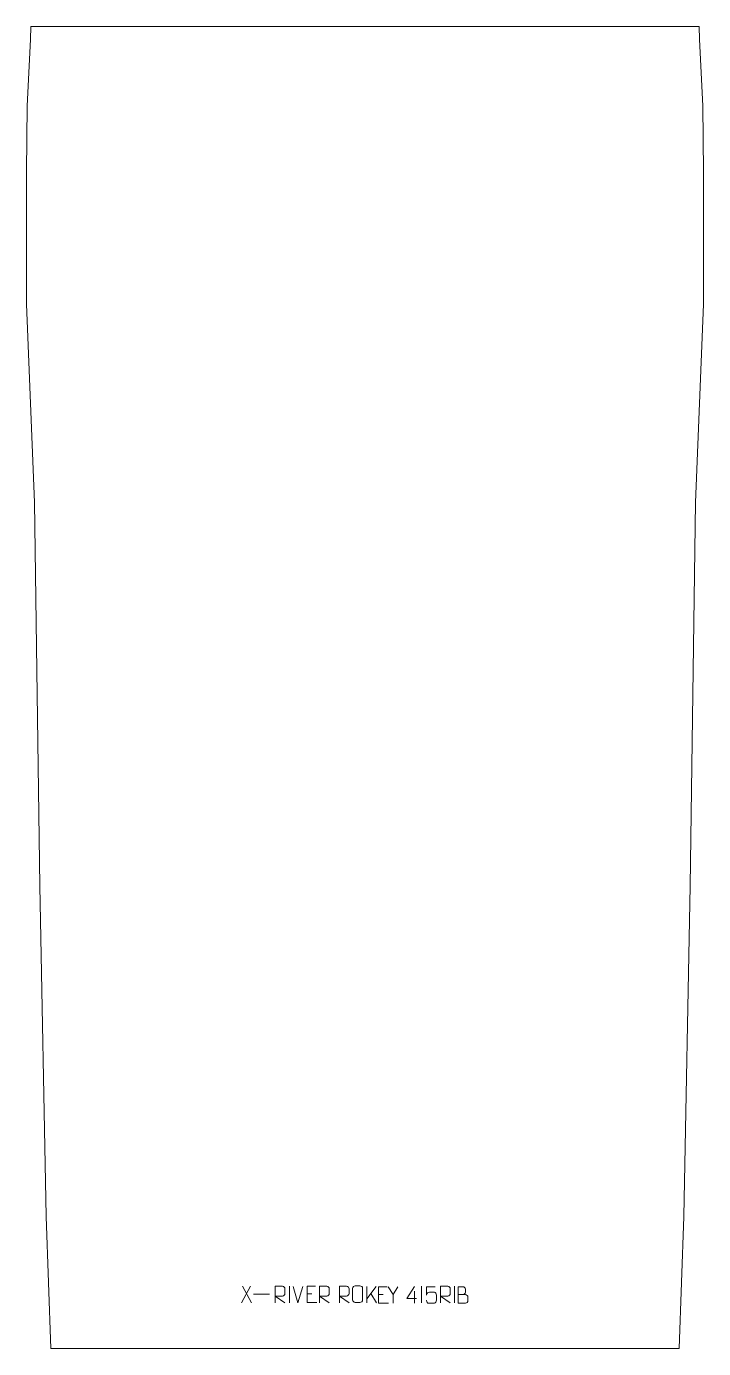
# Model space of a CAD drawing. Header units: millimetres. Extents: x -533 to 491, y -1662 to 338.
import ezdxf

# ---------------------------------------------------------------- set-up
doc = ezdxf.new("R2010")
doc.units = ezdxf.units.MM
doc.header["$MEASUREMENT"] = 0
doc.layers.add('layer 1', color=7, linetype='Continuous')

msp = doc.modelspace()

# ---------------------------------------------------------------- linework, layer by layer
at = {"layer": 'layer 1', "color": 242, "lineweight": 9}
msp.add_open_spline([(-502.9304, -1461.7343), (-502.9304, -1461.7343), (-512.9288, -961.7345), (-512.9288, -961.7345), (-512.9288, -961.7345), (-512.9288, -961.7345), (-520.9305, -381.7345), (-520.9305, -381.7345), (-520.9305, -381.7345), (-520.9305, -381.7345), (-532.929, -81.735), (-532.929, -81.735), (-532.929, -81.735), (-532.929, -81.735), (-532.929, 118.2654), (-532.929, 118.2654), (-532.929, 118.2654), (-532.929, 118.2654), (-531.9306, 218.2645), (-531.9306, 218.2645), (-531.9306, 218.2645), (-531.9306, 218.2645), (-526.9306, 318.2653), (-526.9306, 318.2653), (-526.9306, 318.2653), (-526.9306, 318.2653), (-526.3297, 338.2642), (-526.3297, 338.2642), (-526.3297, 338.2642), (-526.3297, 338.2642), (484.4695, 338.2642), (484.4695, 338.2642), (484.4695, 338.2642), (484.4695, 338.2642), (485.0687, 318.2653), (485.0687, 318.2653), (485.0687, 318.2653), (485.0687, 318.2653), (490.07, 218.2645), (490.07, 218.2645), (490.07, 218.2645), (490.07, 218.2645), (491.0688, 118.2654), (491.0688, 118.2654), (491.0688, 118.2654), (491.0688, 118.2654), (491.0688, -81.735), (491.0688, -81.735), (491.0688, -81.735), (491.0688, -81.735), (479.0699, -381.7345), (479.0699, -381.7345), (479.0699, -381.7345), (479.0699, -381.7345), (471.0698, -961.7345), (471.0698, -961.7345), (471.0698, -961.7345), (471.0698, -961.7345), (461.0702, -1461.7343), (461.0702, -1461.7343), (461.0702, -1461.7343), (461.0702, -1461.7343), (454.0697, -1661.7343), (454.0697, -1661.7343), (454.0697, -1661.7343), (454.0697, -1661.7343), (-495.9303, -1661.7343), (-495.9303, -1661.7343), (-495.9303, -1661.7343), (-495.9303, -1661.7343), (-502.9304, -1461.7343), (-502.9304, -1461.7343)], degree=3, knots=[0, 0, 0, 0, 0.052631579, 0.052631579, 0.052631579, 0.052631579, 0.105263158, 0.105263158, 0.105263158, 0.105263158, 0.157894737, 0.157894737, 0.157894737, 0.157894737, 0.210526316, 0.210526316, 0.210526316, 0.210526316, 0.263157895, 0.263157895, 0.263157895, 0.263157895, 0.315789474, 0.315789474, 0.315789474, 0.315789474, 0.368421053, 0.368421053, 0.368421053, 0.368421053, 0.421052632, 0.421052632, 0.421052632, 0.421052632, 0.473684211, 0.473684211, 0.473684211, 0.473684211, 0.526315789, 0.526315789, 0.526315789, 0.526315789, 0.578947368, 0.578947368, 0.578947368, 0.578947368, 0.631578947, 0.631578947, 0.631578947, 0.631578947, 0.684210526, 0.684210526, 0.684210526, 0.684210526, 0.736842105, 0.736842105, 0.736842105, 0.736842105, 0.789473684, 0.789473684, 0.789473684, 0.789473684, 0.842105263, 0.842105263, 0.842105263, 0.842105263, 0.894736842, 0.894736842, 0.894736842, 0.894736842, 1, 1, 1, 1], dxfattribs=at)
at = {"layer": 'layer 1', "color": 250, "lineweight": 9}
for points in [[(-193.9123, -1567.5505), (-193.9123, -1567.5505), (-207.6529, -1592.4463), (-207.6529, -1592.4463)], [(-206.1983, -1567.5505), (-206.1983, -1567.5505), (-192.4577, -1592.504), (-192.4577, -1592.504)], [(-189.4737, -1579.3991), (-189.4737, -1579.3991), (-165.4957, -1579.3991), (-165.4957, -1579.3991)], [(-135.3279, -1567.5402), (-135.3279, -1567.5402), (-135.3279, -1592.5143), (-135.3279, -1592.5143)], [(-122.4514, -1592.5815), (-122.4514, -1592.5815), (-129.7732, -1567.6279), (-129.7732, -1567.6279)], [(-115.1295, -1567.6279), (-115.1295, -1567.6279), (-122.4513, -1592.5815), (-122.4513, -1592.5815)], [(-108.6194, -1579.1047), (-108.6194, -1579.1047), (-101.4513, -1579.1047), (-101.4513, -1579.1047)], [(-18.3284, -1567.8167), (-18.3284, -1567.8167), (-18.3284, -1592.7703), (-18.3284, -1592.7703)], [(-3.9522, -1567.8167), (-3.9522, -1567.8167), (-18.3284, -1586.4564), (-18.3284, -1586.4564)], [(-3.6269, -1592.6745), (-3.6269, -1592.6745), (-12.0974, -1578.3609), (-12.0974, -1578.3609)], [(21.4821, -1580.1047), (21.4821, -1580.1047), (14.1612, -1568.206), (14.1612, -1568.206)], [(53.9922, -1575.1662), (53.9922, -1575.1662), (53.9922, -1592.8309), (53.9922, -1592.8309)], [(64.6721, -1567.5402), (64.6721, -1567.5402), (64.6721, -1592.5143), (64.6721, -1592.5143)], [(114.6721, -1567.5402), (114.6721, -1567.5402), (114.6721, -1592.5143), (114.6721, -1592.5143)], [(-0.5027, -1580.1047), (-0.5027, -1580.1047), (6.6654, -1580.1047), (6.6654, -1580.1047)]]:
    msp.add_open_spline(points, degree=3, dxfattribs=at)
for points, knots in [([(-156.66, -1592.504), (-156.66, -1592.504), (-156.66, -1567.5505), (-156.66, -1567.5505), (-156.66, -1567.5505), (-153.0652, -1567.5505), (-149.4697, -1567.5505), (-145.8745, -1567.5505), (-145.8745, -1567.5505), (-143.5492, -1567.5882), (-141.9919, -1569.0782), (-141.996, -1571.4446), (-141.996, -1571.4446), (-141.9964, -1573.4801), (-141.9964, -1576.5395), (-141.996, -1578.5755), (-141.996, -1578.5755), (-142.0025, -1580.451), (-143.8148, -1582.3928), (-145.8243, -1582.4119), (-145.8243, -1582.4119), (-145.8243, -1582.4119), (-156.66, -1582.4119), (-156.66, -1582.4119), (-156.66, -1582.4119), (-156.66, -1582.4119), (-142.0053, -1592.504), (-142.0053, -1592.504)], [0, 0, 0, 0, 0.125, 0.125, 0.125, 0.125, 0.25, 0.25, 0.25, 0.25, 0.375, 0.375, 0.375, 0.375, 0.5, 0.5, 0.5, 0.5, 0.625, 0.625, 0.625, 0.625, 0.75, 0.75, 0.75, 0.75, 1, 1, 1, 1]), ([(-95.7455, -1567.225), (-95.7455, -1567.225), (-108.6194, -1567.225), (-108.6194, -1567.225), (-108.6194, -1567.225), (-108.6194, -1567.225), (-108.6194, -1592.1786), (-108.6194, -1592.1786), (-108.6194, -1592.1786), (-108.6194, -1592.1786), (-93.7536, -1592.1786), (-93.7536, -1592.1786)], [0, 0, 0, 0, 0.25, 0.25, 0.25, 0.25, 0.5, 0.5, 0.5, 0.5, 1, 1, 1, 1]), ([(-89.66, -1592.504), (-89.66, -1592.504), (-89.66, -1567.5505), (-89.66, -1567.5505), (-89.66, -1567.5505), (-86.0652, -1567.5505), (-82.4697, -1567.5505), (-78.8745, -1567.5505), (-78.8745, -1567.5505), (-76.5492, -1567.5882), (-74.9919, -1569.0782), (-74.996, -1571.4446), (-74.996, -1571.4446), (-74.9964, -1573.4801), (-74.9964, -1576.5395), (-74.996, -1578.5755), (-74.996, -1578.5755), (-75.0025, -1580.451), (-76.8148, -1582.3928), (-78.8243, -1582.4119), (-78.8243, -1582.4119), (-78.8243, -1582.4119), (-89.66, -1582.4119), (-89.66, -1582.4119), (-89.66, -1582.4119), (-89.66, -1582.4119), (-75.0053, -1592.504), (-75.0053, -1592.504)], [0, 0, 0, 0, 0.125, 0.125, 0.125, 0.125, 0.25, 0.25, 0.25, 0.25, 0.375, 0.375, 0.375, 0.375, 0.5, 0.5, 0.5, 0.5, 0.625, 0.625, 0.625, 0.625, 0.75, 0.75, 0.75, 0.75, 1, 1, 1, 1]), ([(-59.66, -1592.504), (-59.66, -1592.504), (-59.66, -1567.5505), (-59.66, -1567.5505), (-59.66, -1567.5505), (-56.0652, -1567.5505), (-52.4697, -1567.5505), (-48.8745, -1567.5505), (-48.8745, -1567.5505), (-46.5492, -1567.5882), (-44.9919, -1569.0782), (-44.996, -1571.4446), (-44.996, -1571.4446), (-44.9964, -1573.4801), (-44.9964, -1576.5395), (-44.996, -1578.5755), (-44.996, -1578.5755), (-45.0025, -1580.451), (-46.8148, -1582.3928), (-48.8243, -1582.4119), (-48.8243, -1582.4119), (-48.8243, -1582.4119), (-59.66, -1582.4119), (-59.66, -1582.4119), (-59.66, -1582.4119), (-59.66, -1582.4119), (-45.0053, -1592.504), (-45.0053, -1592.504)], [0, 0, 0, 0, 0.125, 0.125, 0.125, 0.125, 0.25, 0.25, 0.25, 0.25, 0.375, 0.375, 0.375, 0.375, 0.5, 0.5, 0.5, 0.5, 0.625, 0.625, 0.625, 0.625, 0.75, 0.75, 0.75, 0.75, 1, 1, 1, 1]), ([(-35.6781, -1566.8616), (-33.312, -1566.8616), (-30.9455, -1566.8616), (-28.579, -1566.8616), (-28.579, -1566.8616), (-26.5985, -1566.826), (-24.5725, -1568.3203), (-24.5454, -1570.7624), (-24.5454, -1570.7624), (-24.5458, -1576.5198), (-24.5458, -1582.2776), (-24.5454, -1588.0358), (-24.5454, -1588.0358), (-24.6875, -1590.3634), (-26.3939, -1591.8457), (-28.579, -1591.8565), (-28.579, -1591.8565), (-30.9514, -1591.8561), (-33.3238, -1591.8561), (-35.6958, -1591.8565), (-35.6958, -1591.8565), (-37.6543, -1591.9621), (-39.6607, -1590.0742), (-39.6493, -1588.0532), (-39.6493, -1588.0532), (-39.6489, -1582.2726), (-39.6489, -1576.4923), (-39.6493, -1570.7125), (-39.6493, -1570.7125), (-39.645, -1568.5705), (-37.8679, -1566.848), (-35.6781, -1566.8616)], [0, 0, 0, 0, 0.111111111, 0.111111111, 0.111111111, 0.111111111, 0.222222222, 0.222222222, 0.222222222, 0.222222222, 0.333333333, 0.333333333, 0.333333333, 0.333333333, 0.444444444, 0.444444444, 0.444444444, 0.444444444, 0.555555556, 0.555555556, 0.555555556, 0.555555556, 0.666666667, 0.666666667, 0.666666667, 0.666666667, 0.777777778, 0.777777778, 0.777777778, 0.777777778, 1, 1, 1, 1]), ([(12.3712, -1568.225), (12.3712, -1568.225), (-0.5027, -1568.225), (-0.5027, -1568.225), (-0.5027, -1568.225), (-0.5027, -1568.225), (-0.5027, -1593.1786), (-0.5027, -1593.1786), (-0.5027, -1593.1786), (-0.5027, -1593.1786), (14.3631, -1593.1786), (14.3631, -1593.1786)], [0, 0, 0, 0, 0.25, 0.25, 0.25, 0.25, 0.5, 0.5, 0.5, 0.5, 1, 1, 1, 1]), ([(28.8045, -1568.206), (28.8045, -1568.206), (21.4821, -1580.1047), (21.4821, -1580.1047), (21.4821, -1580.1047), (21.4821, -1580.1047), (21.4828, -1593.1596), (21.4828, -1593.1596)], [0, 0, 0, 0, 0.333333333, 0.333333333, 0.333333333, 0.333333333, 1, 1, 1, 1]), ([(56.9363, -1585.9273), (56.9363, -1585.9273), (42.1146, -1585.9273), (42.1146, -1585.9273), (42.1146, -1585.9273), (42.1146, -1585.9273), (53.9922, -1567.8568), (53.9922, -1567.8568)], [0, 0, 0, 0, 0.333333333, 0.333333333, 0.333333333, 0.333333333, 1, 1, 1, 1]), ([(85.1012, -1568.327), (85.1012, -1568.327), (72.2495, -1568.327), (72.2495, -1568.327), (72.2495, -1568.327), (72.2498, -1572.5576), (72.2498, -1576.7885), (72.2495, -1581.0197), (72.2495, -1581.0197), (72.2492, -1577.7096), (73.8802, -1576.6378), (76.6922, -1576.5773), (76.6922, -1576.5773), (79.1318, -1576.577), (81.5713, -1576.577), (84.0105, -1576.5773), (84.0105, -1576.5773), (85.6603, -1576.5705), (87.1352, -1578.951), (87.1637, -1581.0197), (87.1637, -1581.0197), (87.1634, -1583.607), (87.1634, -1586.1946), (87.1637, -1588.7823), (87.1637, -1588.7823), (87.2099, -1590.7417), (85.7105, -1593.178), (84.0846, -1593.2365), (84.0846, -1593.2365), (82.1281, -1593.2362), (77.2331, -1593.2362), (75.2761, -1593.2365), (75.2761, -1593.2365), (73.4306, -1593.2453), (72.3235, -1591.2805), (72.3027, -1588.7294)], [0, 0, 0, 0, 0.1, 0.1, 0.1, 0.1, 0.2, 0.2, 0.2, 0.2, 0.3, 0.3, 0.3, 0.3, 0.4, 0.4, 0.4, 0.4, 0.5, 0.5, 0.5, 0.5, 0.6, 0.6, 0.6, 0.6, 0.7, 0.7, 0.7, 0.7, 0.8, 0.8, 0.8, 0.8, 1, 1, 1, 1]), ([(93.34, -1592.504), (93.34, -1592.504), (93.34, -1567.5505), (93.34, -1567.5505), (93.34, -1567.5505), (96.9348, -1567.5505), (100.5303, -1567.5505), (104.1255, -1567.5505), (104.1255, -1567.5505), (106.4508, -1567.5882), (108.0081, -1569.0782), (108.004, -1571.4446), (108.004, -1571.4446), (108.0036, -1573.4801), (108.0036, -1576.5395), (108.004, -1578.5755), (108.004, -1578.5755), (107.9975, -1580.451), (106.1852, -1582.3928), (104.1757, -1582.4119), (104.1757, -1582.4119), (104.1757, -1582.4119), (93.34, -1582.4119), (93.34, -1582.4119), (93.34, -1582.4119), (93.34, -1582.4119), (107.9947, -1592.504), (107.9947, -1592.504)], [0, 0, 0, 0, 0.125, 0.125, 0.125, 0.125, 0.25, 0.25, 0.25, 0.25, 0.375, 0.375, 0.375, 0.375, 0.5, 0.5, 0.5, 0.5, 0.625, 0.625, 0.625, 0.625, 0.75, 0.75, 0.75, 0.75, 1, 1, 1, 1]), ([(119.9931, -1580.1054), (123.6317, -1580.105), (127.2188, -1580.105), (130.8582, -1580.1054), (130.8582, -1580.1054), (132.8336, -1580.1227), (134.7572, -1581.8588), (134.7572, -1583.9084), (134.7572, -1583.9084), (134.7568, -1585.037), (134.7568, -1588.0864), (134.7572, -1589.2153), (134.7572, -1589.2153), (134.7748, -1591.0732), (133.2327, -1593.0871), (130.9112, -1593.0702), (130.9112, -1593.0702), (127.2714, -1593.0698), (123.632, -1593.0698), (119.9931, -1593.0702), (119.9931, -1593.0702), (119.9931, -1584.7519), (119.9931, -1576.4341), (119.9931, -1568.1166), (119.9931, -1568.1166), (122.3668, -1568.1166), (124.7409, -1568.1166), (127.1151, -1568.1166), (127.1151, -1568.1166), (128.7959, -1568.099), (130.8927, -1570.0095), (130.9104, -1571.9719), (130.9104, -1571.9719), (130.91, -1574.038), (130.91, -1574.184), (130.9104, -1576.2505), (130.9104, -1576.2505), (130.9277, -1578.3166), (129.0732, -1580.1227), (127.0632, -1580.1054)], [0, 0, 0, 0, 0.090909091, 0.090909091, 0.090909091, 0.090909091, 0.181818182, 0.181818182, 0.181818182, 0.181818182, 0.272727273, 0.272727273, 0.272727273, 0.272727273, 0.363636364, 0.363636364, 0.363636364, 0.363636364, 0.454545455, 0.454545455, 0.454545455, 0.454545455, 0.545454545, 0.545454545, 0.545454545, 0.545454545, 0.636363636, 0.636363636, 0.636363636, 0.636363636, 0.727272727, 0.727272727, 0.727272727, 0.727272727, 0.818181818, 0.818181818, 0.818181818, 0.818181818, 1, 1, 1, 1])]:
    msp.add_open_spline(points, degree=3, knots=knots, dxfattribs=at)

doc.saveas('drawing.dxf')
